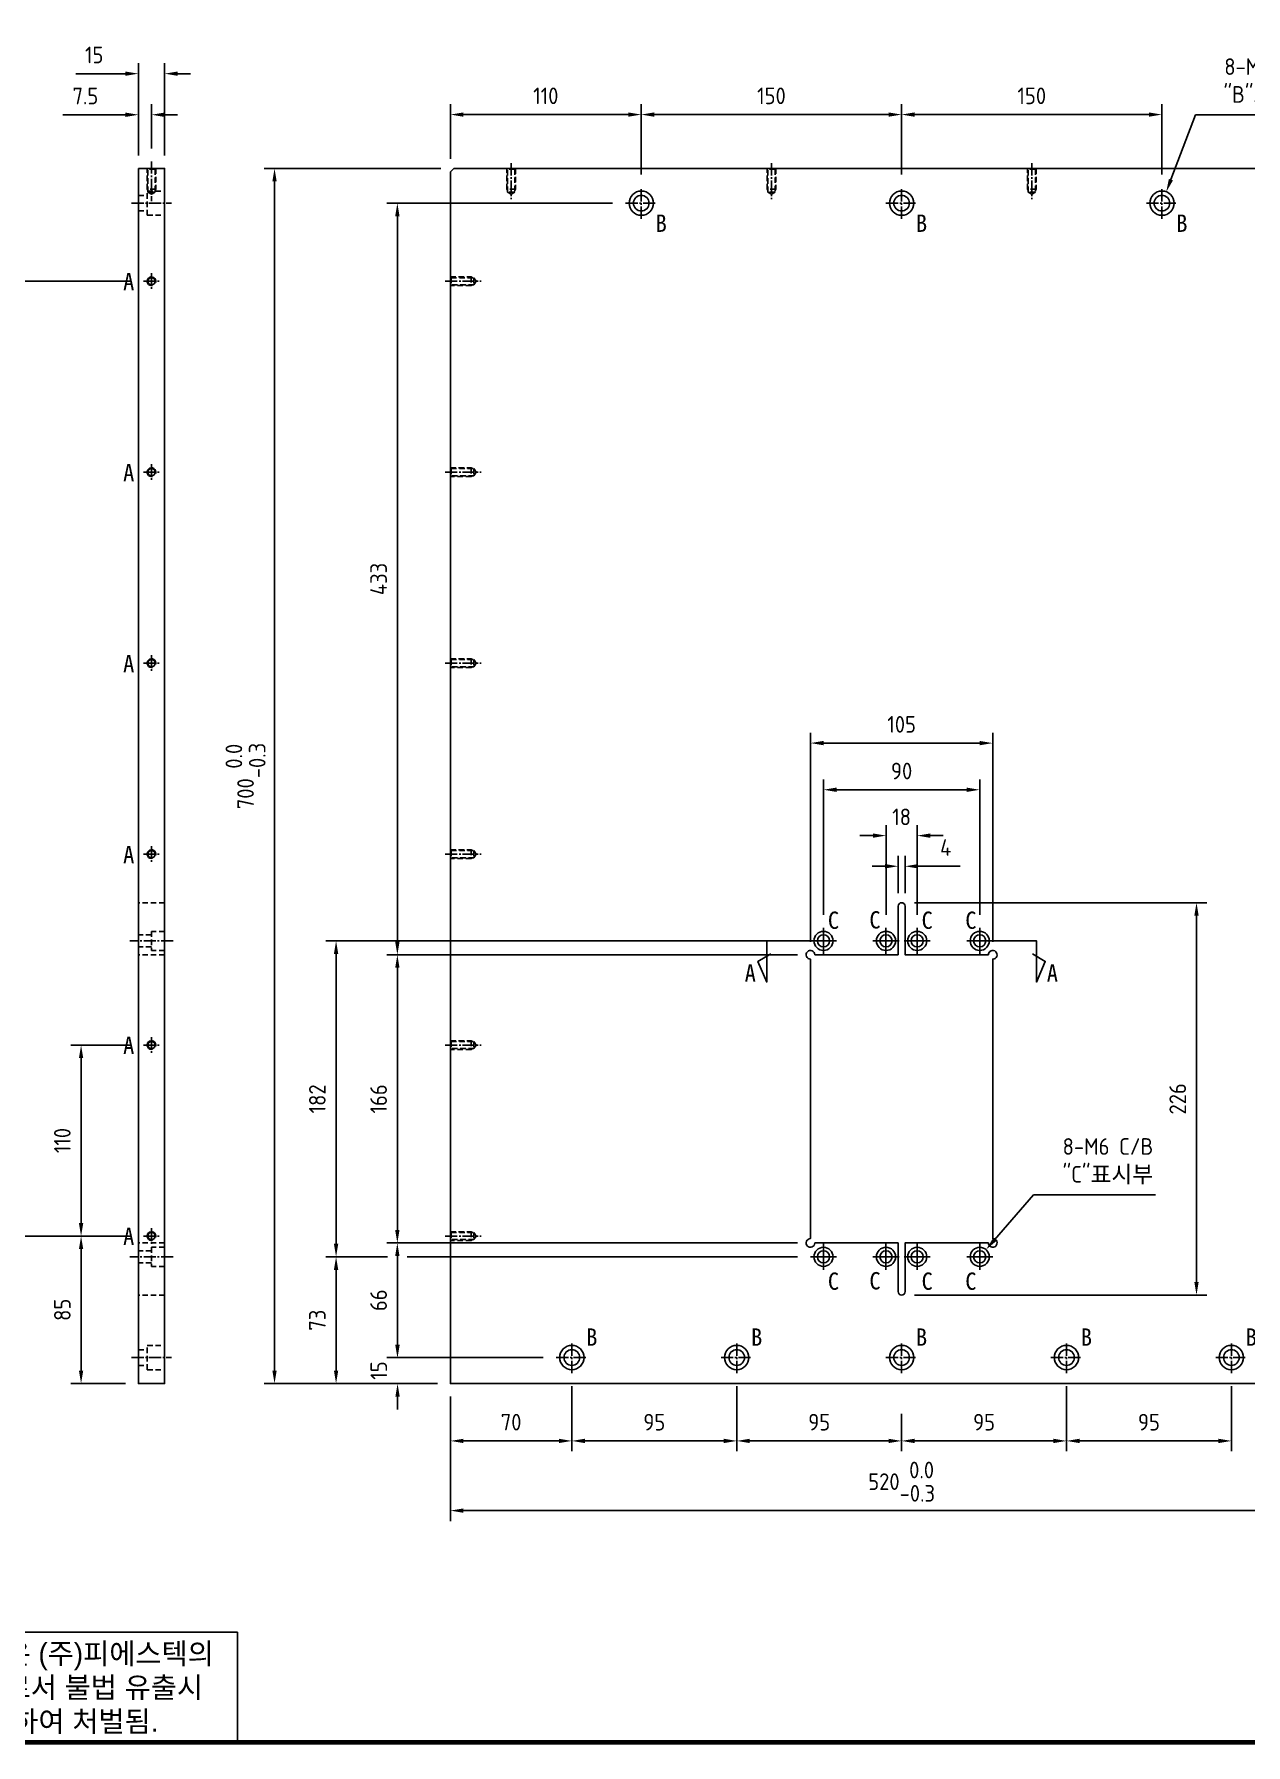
# Model space of a CAD drawing. Header units: millimetres. Extents: x 282 to 14566, y -4134 to 5341.
# Drawn here: x 5573 to 6271, y -1647 to -662 of the extents above; entities that cross this region are included whole.
import ezdxf
from ezdxf.enums import TextEntityAlignment as Align

# ---------------------------------------------------------------- set-up
doc = ezdxf.new("R2010")
doc.units = ezdxf.units.MM
for name, pattern in [('CENTER', [50.8, 31.75, -6.35, 6.35, -6.35]), ('CENTER1', [10, 7, -1, 1, -1]), ('HIDDEN2', [4.7625, 3.175, -1.5875])]:
    doc.linetypes.add(name, pattern=pattern)
doc.layers.add('FORMAT-1', color=7, linetype='Continuous')
doc.styles.add('h1', font='')
doc.styles.add('HAN', font='')
doc.styles.get("Standard").update_dxf_attribs({"font": 'ISOCP.SHX', "bigfont": 'WHGTXT.SHX'})
doc.styles.get('h1').set_extended_font_data('New Gulim')
doc.styles.get('HAN').set_extended_font_data('GulimChe')
doc.dimstyles.new('PS-3', dxfattribs={"dimscale": 3, "dimtxt": 3.2, "dimasz": 2.5, "dimexe": 2, "dimexo": 2.5, "dimgap": 2, "dimtad": 1, "dimtoh": 1, "dimrnd": 0.05, "dimzin": 12, "dimdsep": 46, "dimtxsty": 'Standard', "dimcen": 0, "dimclrt": 2, "dimazin": 3, "dimtfac": 1, "dimtofl": 0, "dimtmove": 0, "dimatfit": 3, "dimfxl": 0, "dimtolj": 1, "dimtzin": 0, "dimarcsym": 0})

# ---------------------------------------------------------------- blocks, each defined once
blk = doc.blocks.new('A$C1D2B0D02')
at = {"color": 1, "linetype": 'CENTER1'}
for p, q in [((-225, 688), (-225, 667.21)), ((-75, 688), (-75, 667.21)), ((75, 688), (75, 667.21)), ((225, 688), (225, 667.21)), ((-150, 656), (-150, 674)), ((0, 656), (0, 674)), ((150, 656), (150, 674)), ((-159, 665), (-141, 665)), ((-9, 665), (9, 665)), ((141, 665), (159, 665)), ((-263, 620), (-242.21, 620)), ((263, 620), (242.21, 620)), ((-263, 510), (-242.21, 510)), ((263, 510), (242.21, 510)), ((-263, 400), (-242.21, 400)), ((263, 400), (242.21, 400)), ((-263, 290), (-242.21, 290)), ((263, 290), (242.21, 290)), ((-263, 180), (-242.21, 180)), ((263, 180), (242.21, 180)), ((-263, 70), (-242.21, 70)), ((263, 70), (242.21, 70)), ((-199, 0), (-181, 0)), ((-190, -9), (-190, 9)), ((-104, 0), (-86, 0)), ((-95, -9), (-95, 9)), ((-9, 0), (9, 0)), ((0, -9), (0, 9)), ((86, 0), (104, 0)), ((95, -9), (95, 9)), ((181, 0), (199, 0)), ((190, -9), (190, 9))]:
    blk.add_line(p, q, dxfattribs=at)
at = {"color": 2, "linetype": 'HIDDEN2'}
for p, q in [((-222.5, 673), (-227.5, 673)), ((-222.93, 671.4), (-227.07, 671.4)), ((-72.5, 673), (-77.5, 673)), ((-72.93, 671.4), (-77.07, 671.4)), ((77.5, 673), (72.5, 673)), ((77.07, 671.4), (72.93, 671.4)), ((227.5, 673), (222.5, 673)), ((227.07, 671.4), (222.93, 671.4)), ((-248, 622.5), (-248, 617.5)), ((-246.4, 622.07), (-246.4, 617.93)), ((246.4, 622.07), (246.4, 617.93)), ((248, 622.5), (248, 617.5)), ((-248, 512.5), (-248, 507.5)), ((248, 512.5), (248, 507.5)), ((-246.4, 512.07), (-246.4, 507.93)), ((246.4, 512.07), (246.4, 507.93)), ((-248, 402.5), (-248, 397.5)), ((-246.4, 402.07), (-246.4, 397.93)), ((246.4, 402.07), (246.4, 397.93)), ((248, 402.5), (248, 397.5)), ((-248, 292.5), (-248, 287.5)), ((-246.4, 292.07), (-246.4, 287.93)), ((246.4, 292.07), (246.4, 287.93)), ((248, 292.5), (248, 287.5)), ((-248, 182.5), (-248, 177.5)), ((-246.4, 182.07), (-246.4, 177.93)), ((246.4, 182.07), (246.4, 177.93)), ((248, 182.5), (248, 177.5)), ((-248, 72.5), (-248, 67.5)), ((-246.4, 72.07), (-246.4, 67.93)), ((246.4, 72.07), (246.4, 67.93)), ((248, 72.5), (248, 67.5))]:
    blk.add_line(p, q, dxfattribs=at)
at = {"color": 1, "linetype": 'CENTER'}
for p, q in [((-45, 232.5), (-45, 247.5)), ((-9, 232.5), (-9, 247.5)), ((9, 232.5), (9, 247.5)), ((45, 232.5), (45, 247.5)), ((-37.5, 240), (-52.5, 240)), ((-1.5, 240), (-16.5, 240)), ((1.5, 240), (16.5, 240)), ((37.5, 240), (52.5, 240)), ((-45, 65.5), (-45, 50.5)), ((-9, 65.5), (-9, 50.5)), ((9, 65.5), (9, 50.5)), ((45, 65.5), (45, 50.5)), ((-37.5, 58), (-52.5, 58)), ((-1.5, 58), (-16.5, 58)), ((1.5, 58), (16.5, 58)), ((37.5, 58), (52.5, 58))]:
    blk.add_line(p, q, dxfattribs=at)
at = {"color": 150}
blk.add_lwpolyline([(-258, 685), (258, 685), (260, 683), (260, -15), (-260, -15), (-260, 683)], close=True, dxfattribs=at)
at = {"color": 2, "linetype": 'HIDDEN2'}
for points in [[(-227.07, 672.25), (-227.5, 673), (-227.5, 685)], [(-222.5, 685), (-222.93, 684.57), (-227.07, 684.57), (-227.5, 685)], [(-222.93, 684.57), (-222.93, 671.4), (-225, 670.21), (-227.07, 671.4), (-227.07, 684.57)], [(-222.5, 685), (-222.5, 673), (-222.93, 672.25)], [(-77.07, 672.25), (-77.5, 673), (-77.5, 685)], [(-72.5, 685), (-72.93, 684.57), (-77.07, 684.57), (-77.5, 685)], [(-72.93, 684.57), (-72.93, 671.4), (-75, 670.21), (-77.07, 671.4), (-77.07, 684.57)], [(-72.5, 685), (-72.5, 673), (-72.93, 672.25)], [(72.93, 672.25), (72.5, 673), (72.5, 685)], [(77.5, 685), (77.07, 684.57), (72.93, 684.57), (72.5, 685)], [(77.07, 684.57), (77.07, 671.4), (75, 670.21), (72.93, 671.4), (72.93, 684.57)], [(77.5, 685), (77.5, 673), (77.07, 672.25)], [(222.93, 672.25), (222.5, 673), (222.5, 685)], [(227.5, 685), (227.07, 684.57), (222.93, 684.57), (222.5, 685)], [(227.07, 684.57), (227.07, 671.4), (225, 670.21), (222.93, 671.4), (222.93, 684.57)], [(227.5, 685), (227.5, 673), (227.07, 672.25)], [(-260, 622.5), (-248, 622.5), (-247.25, 622.07)], [(-260, 622.5), (-259.57, 622.07), (-259.57, 617.93), (-260, 617.5)], [(-259.57, 622.07), (-246.4, 622.07), (-245.21, 620), (-246.4, 617.93), (-259.57, 617.93)], [(259.57, 622.07), (246.4, 622.07), (245.21, 620), (246.4, 617.93), (259.57, 617.93)], [(260, 622.5), (248, 622.5), (247.25, 622.07)], [(260, 622.5), (259.57, 622.07), (259.57, 617.93), (260, 617.5)], [(-247.25, 617.93), (-248, 617.5), (-260, 617.5)], [(247.25, 617.93), (248, 617.5), (260, 617.5)], [(-260, 512.5), (-248, 512.5), (-247.25, 512.07)], [(-260, 512.5), (-259.57, 512.07), (-259.57, 507.93), (-260, 507.5)], [(260, 512.5), (248, 512.5), (247.25, 512.07)], [(260, 512.5), (259.57, 512.07), (259.57, 507.93), (260, 507.5)], [(-247.25, 507.93), (-248, 507.5), (-260, 507.5)], [(-259.57, 512.07), (-246.4, 512.07), (-245.21, 510), (-246.4, 507.93), (-259.57, 507.93)], [(259.57, 512.07), (246.4, 512.07), (245.21, 510), (246.4, 507.93), (259.57, 507.93)], [(247.25, 507.93), (248, 507.5), (260, 507.5)], [(-260, 402.5), (-248, 402.5), (-247.25, 402.07)], [(-260, 402.5), (-259.57, 402.07), (-259.57, 397.93), (-260, 397.5)], [(-247.25, 397.93), (-248, 397.5), (-260, 397.5)], [(-259.57, 402.07), (-246.4, 402.07), (-245.21, 400), (-246.4, 397.93), (-259.57, 397.93)], [(259.57, 402.07), (246.4, 402.07), (245.21, 400), (246.4, 397.93), (259.57, 397.93)], [(260, 402.5), (248, 402.5), (247.25, 402.07)], [(247.25, 397.93), (248, 397.5), (260, 397.5)], [(260, 402.5), (259.57, 402.07), (259.57, 397.93), (260, 397.5)], [(-260, 292.5), (-248, 292.5), (-247.25, 292.07)], [(-260, 292.5), (-259.57, 292.07), (-259.57, 287.93), (-260, 287.5)], [(-247.25, 287.93), (-248, 287.5), (-260, 287.5)], [(-259.57, 292.07), (-246.4, 292.07), (-245.21, 290), (-246.4, 287.93), (-259.57, 287.93)], [(259.57, 292.07), (246.4, 292.07), (245.21, 290), (246.4, 287.93), (259.57, 287.93)], [(260, 292.5), (248, 292.5), (247.25, 292.07)], [(247.25, 287.93), (248, 287.5), (260, 287.5)], [(260, 292.5), (259.57, 292.07), (259.57, 287.93), (260, 287.5)], [(-260, 182.5), (-248, 182.5), (-247.25, 182.07)], [(-260, 182.5), (-259.57, 182.07), (-259.57, 177.93), (-260, 177.5)], [(-247.25, 177.93), (-248, 177.5), (-260, 177.5)], [(-259.57, 182.07), (-246.4, 182.07), (-245.21, 180), (-246.4, 177.93), (-259.57, 177.93)], [(259.57, 182.07), (246.4, 182.07), (245.21, 180), (246.4, 177.93), (259.57, 177.93)], [(260, 182.5), (248, 182.5), (247.25, 182.07)], [(247.25, 177.93), (248, 177.5), (260, 177.5)], [(260, 182.5), (259.57, 182.07), (259.57, 177.93), (260, 177.5)], [(-260, 72.5), (-248, 72.5), (-247.25, 72.07)], [(-260, 72.5), (-259.57, 72.07), (-259.57, 67.93), (-260, 67.5)], [(-259.57, 72.07), (-246.4, 72.07), (-245.21, 70), (-246.4, 67.93), (-259.57, 67.93)], [(259.57, 72.07), (246.4, 72.07), (245.21, 70), (246.4, 67.93), (259.57, 67.93)], [(260, 72.5), (248, 72.5), (247.25, 72.07)], [(260, 72.5), (259.57, 72.07), (259.57, 67.93), (260, 67.5)], [(-247.25, 67.93), (-248, 67.5), (-260, 67.5)], [(247.25, 67.93), (248, 67.5), (260, 67.5)]]:
    blk.add_lwpolyline(points, dxfattribs=at)
at = {"color": 150}
blk.add_lwpolyline([(2, 260), (2, 232), (50, 232, -2.414214), (52.5, 229.5), (52.5, 68.5, -2.414214), (50, 66), (2, 66), (2, 38, -1), (-2, 38), (-2, 66), (-50, 66, -2.414214), (-52.5, 68.5), (-52.5, 229.5, -2.414214), (-50, 232), (-2, 232), (-2, 260, -1)], format="xyb", close=True, dxfattribs=at)
for centre, radius in [((-150, 665), 7), ((0, 665), 7), ((150, 665), 7), ((-150, 665), 4.5), ((0, 665), 4.5), ((150, 665), 4.5), ((-45, 240), 5.5), ((-45, 240), 3.5), ((-9, 240), 5.5), ((-9, 240), 3.5), ((9, 240), 5.5), ((9, 240), 3.5), ((45, 240), 5.5), ((45, 240), 3.5), ((-45, 58), 5.5), ((-45, 58), 3.5), ((-9, 58), 5.5), ((-9, 58), 3.5), ((9, 58), 5.5), ((9, 58), 3.5), ((45, 58), 5.5), ((45, 58), 3.5), ((-190, 0), 7), ((-190, 0), 4.5), ((-95, 0), 7), ((-95, 0), 4.5), ((0, 0), 7), ((0, 0), 4.5), ((95, 0), 7), ((95, 0), 4.5), ((190, 0), 7), ((190, 0), 4.5)]:
    blk.add_circle(centre, radius, dxfattribs=at)
at = {"color": 6, "style": 'HAN'}
for s, p in [('B', (-141.75, 648.45)), ('B', (8.25, 648.45)), ('B', (158.25, 648.45)), ('C', (-42.5, 246.92)), ('C', (-18.59, 247.15)), ('C', (11.5, 246.92)), ('C', (36.69, 246.92)), ('C', (-18.59, 39.22)), ('C', (-42.5, 38.99)), ('C', (11.5, 38.99)), ('C', (36.69, 38.99)), ('B', (-181.75, 6.78)), ('B', (-86.75, 6.78)), ('B', (8.25, 6.78)), ('B', (103.25, 6.78)), ('B', (198.25, 6.78))]:
    blk.add_text(s, height=10, dxfattribs=at).set_placement(p)
blk = doc.blocks.new('A$C713A1225')
at = {"color": 1, "linetype": 'CENTER1'}
for p, q in [((7.5, 689), (7.5, 666.21)), ((-4, 665), (19, 665)), ((7.5, 624.58), (7.5, 615.42)), ((2.92, 620), (12.08, 620)), ((7.5, 514.58), (7.5, 505.42)), ((2.92, 510), (12.08, 510)), ((7.5, 404.58), (7.5, 395.42)), ((2.92, 400), (12.08, 400)), ((2.92, 290), (12.08, 290)), ((7.5, 294.58), (7.5, 285.42)), ((20, 240), (-5, 240)), ((2.92, 180), (12.08, 180)), ((7.5, 184.58), (7.5, 175.42)), ((2.92, 70), (12.08, 70)), ((7.5, 74.58), (7.5, 65.42)), ((20, 58), (-5, 58)), ((-4, 0), (19, 0))]:
    blk.add_line(p, q, dxfattribs=at)
at = {"color": 2, "linetype": 'HIDDEN2'}
for p, q in [((10, 673), (5, 673)), ((5, 658), (5, 672)), ((5, 672), (15, 672)), ((9.57, 671.4), (5.43, 671.4)), ((0, 669.5), (5, 669.5)), ((0, 660.5), (5, 660.5)), ((5, 658), (15, 658)), ((15, 262), (0, 262)), ((7.5, 243.5), (0, 243.5)), ((15, 245.5), (7.5, 245.5)), ((7.5, 245.5), (7.5, 234.5)), ((7.5, 236.5), (0, 236.5)), ((15, 232), (0, 232)), ((15, 234.5), (7.5, 234.5)), ((15, 66), (0, 66)), ((7.5, 61.5), (0, 61.5)), ((15, 63.5), (7.5, 63.5)), ((7.5, 63.5), (7.5, 52.5)), ((7.5, 54.5), (0, 54.5)), ((15, 52.5), (7.5, 52.5)), ((15, 36), (0, 36)), ((0, 4.5), (5, 4.5)), ((5, -7), (5, 7)), ((5, 7), (15, 7)), ((0, -4.5), (5, -4.5)), ((5, -7), (15, -7))]:
    blk.add_line(p, q, dxfattribs=at)
at = {"color": 150}
blk.add_lwpolyline([(0, 685), (15, 685), (15, -15), (0, -15)], close=True, dxfattribs=at)
at = {"color": 2, "linetype": 'HIDDEN2'}
for points in [[(5.43, 672.25), (5, 673), (5, 685)], [(10, 685), (9.57, 684.57), (5.43, 684.57), (5, 685)], [(9.57, 684.57), (9.57, 671.4), (7.5, 670.21), (5.43, 671.4), (5.43, 684.57)], [(10, 685), (10, 673), (9.57, 672.25)]]:
    blk.add_lwpolyline(points, dxfattribs=at)
at = {"color": 3}
for centre in [(7.5, 620), (7.5, 510), (7.5, 400), (7.5, 290), (7.5, 180), (7.5, 70)]:
    blk.add_circle(centre, 2.1, dxfattribs=at)
for centre in [(7.5, 620), (7.5, 510), (7.5, 400), (7.5, 290), (7.5, 180), (7.5, 70)]:
    blk.add_arc(centre, 2.5, 344.96598, 284.59097)
at = {"color": 2, "style": 'HAN'}
for p in [(-8.85, 614.77), (-8.85, 504.77), (-8.85, 394.77), (-8.85, 284.77), (-8.85, 174.77), (-8.85, 64.77)]:
    blk.add_text('A', height=10, dxfattribs=at).set_placement(p)
blk = doc.blocks.new('*D1383')
at = {"color": 0, "lineweight": -2, "ltscale": 10}
for p, q in [((5782.01, -1416.52), (5782.01, -1409.02)), ((5865.94, -1424.02), (5776.01, -1424.02)), ((5804.94, -1439.02), (5776.01, -1439.02)), ((5782.01, -1446.52), (5782.01, -1454.02))]:
    blk.add_line(p, q, dxfattribs=at)
at = {"color": 0, "ltscale": 10}
for points in [[(5780.76, -1416.52), (5783.26, -1416.52), (5782.01, -1424.02)], [(5780.76, -1446.52), (5783.26, -1446.52), (5782.01, -1439.02)]]:
    blk.add_solid(points, dxfattribs=at)
at = {"layer": 'DEFPOINTS', "color": 0, "ltscale": 10}
for p in [(5782.01, -1424.02), (5873.44, -1424.02), (5812.44, -1439.02)]:
    blk.add_point(p, dxfattribs=at)
at = {"color": 2, "ltscale": 10, "insert": (5771.21, -1431.52), "char_height": 9.6, "attachment_point": 5, "rotation": 90}
blk.add_mtext('\\A1;15', dxfattribs=at)
blk = doc.blocks.new('*D1384')
at = {"color": 0, "lineweight": -2, "ltscale": 10}
for p, q in [((6012.44, -1358.02), (5775.89, -1358.02)), ((5781.89, -1416.52), (5781.89, -1365.52)), ((5865.94, -1424.02), (5775.89, -1424.02))]:
    blk.add_line(p, q, dxfattribs=at)
at = {"color": 0, "ltscale": 10}
for points in [[(5780.64, -1365.52), (5783.14, -1365.52), (5781.89, -1358.02)], [(5780.64, -1416.52), (5783.14, -1416.52), (5781.89, -1424.02)]]:
    blk.add_solid(points, dxfattribs=at)
at = {"layer": 'DEFPOINTS', "color": 0, "ltscale": 10}
for p in [(5781.89, -1358.02), (6019.94, -1358.02), (5873.44, -1424.02)]:
    blk.add_point(p, dxfattribs=at)
at = {"color": 2, "ltscale": 10, "insert": (5771.09, -1391.02), "char_height": 9.6, "attachment_point": 5, "rotation": 90}
blk.add_mtext('\\A1;66', dxfattribs=at)
blk = doc.blocks.new('*D1385')
at = {"color": 0, "lineweight": -2, "ltscale": 10}
for p, q in [((6012.44, -1192.02), (5775.89, -1192.02)), ((5781.89, -1350.52), (5781.89, -1199.52)), ((6012.44, -1358.02), (5775.89, -1358.02))]:
    blk.add_line(p, q, dxfattribs=at)
at = {"color": 0, "ltscale": 10}
for points in [[(5780.64, -1199.52), (5783.14, -1199.52), (5781.89, -1192.02)], [(5780.64, -1350.52), (5783.14, -1350.52), (5781.89, -1358.02)]]:
    blk.add_solid(points, dxfattribs=at)
at = {"layer": 'DEFPOINTS', "color": 0, "ltscale": 10}
for p in [(5781.89, -1192.02), (6019.94, -1192.02), (6019.94, -1358.02)]:
    blk.add_point(p, dxfattribs=at)
at = {"color": 2, "ltscale": 10, "insert": (5771.09, -1275.02), "char_height": 9.6, "attachment_point": 5, "rotation": 90}
blk.add_mtext('\\A1;166', dxfattribs=at)
blk = doc.blocks.new('*D1279')
at = {"color": 0, "lineweight": -2, "ltscale": 10}
for p, q in [((5905.94, -759.02), (5775.89, -759.02)), ((5781.89, -1184.52), (5781.89, -766.52)), ((6012.44, -1192.02), (5775.89, -1192.02))]:
    blk.add_line(p, q, dxfattribs=at)
at = {"color": 0, "ltscale": 10}
for points in [[(5780.64, -766.52), (5783.14, -766.52), (5781.89, -759.02)], [(5780.64, -1184.52), (5783.14, -1184.52), (5781.89, -1192.02)]]:
    blk.add_solid(points, dxfattribs=at)
at = {"layer": 'DEFPOINTS', "color": 0, "ltscale": 10}
for p in [(5781.89, -759.02), (5913.44, -759.02), (6019.94, -1192.02)]:
    blk.add_point(p, dxfattribs=at)
at = {"color": 2, "ltscale": 10, "insert": (5771.09, -975.52), "char_height": 9.6, "attachment_point": 5, "rotation": 90}
blk.add_mtext('\\A1;433', dxfattribs=at)
blk = doc.blocks.new('*D1280')
at = {"color": 0, "lineweight": -2, "ltscale": 10}
for p, q in [((6062.94, -1141.02), (6055.44, -1141.02)), ((6070.44, -1156.52), (6070.44, -1135.02)), ((6074.44, -1156.52), (6074.44, -1135.02)), ((6081.94, -1141.02), (6106.24, -1141.02))]:
    blk.add_line(p, q, dxfattribs=at)
at = {"color": 0, "ltscale": 10}
for points in [[(6062.94, -1139.77), (6062.94, -1142.27), (6070.44, -1141.02)], [(6081.94, -1139.77), (6081.94, -1142.27), (6074.44, -1141.02)]]:
    blk.add_solid(points, dxfattribs=at)
at = {"layer": 'DEFPOINTS', "color": 0, "ltscale": 10}
for p in [(6074.44, -1141.02), (6070.44, -1164.02), (6074.44, -1164.02)]:
    blk.add_point(p, dxfattribs=at)
at = {"color": 2, "ltscale": 10, "insert": (6097.84, -1130.22), "char_height": 9.6, "attachment_point": 5}
blk.add_mtext('\\A1;4', dxfattribs=at)
blk = doc.blocks.new('*D1281')
at = {"color": 0, "lineweight": -2, "ltscale": 10}
for p, q in [((6055.94, -1123.37), (6048.44, -1123.37)), ((6063.44, -1169.02), (6063.44, -1117.37)), ((6081.44, -1169.02), (6081.44, -1117.37)), ((6088.94, -1123.37), (6096.44, -1123.37))]:
    blk.add_line(p, q, dxfattribs=at)
at = {"color": 0, "ltscale": 10}
for points in [[(6055.94, -1122.12), (6055.94, -1124.62), (6063.44, -1123.37)], [(6088.94, -1122.12), (6088.94, -1124.62), (6081.44, -1123.37)]]:
    blk.add_solid(points, dxfattribs=at)
at = {"layer": 'DEFPOINTS', "color": 0, "ltscale": 10}
for p in [(6081.44, -1123.37), (6063.44, -1176.52), (6081.44, -1176.52)]:
    blk.add_point(p, dxfattribs=at)
at = {"color": 2, "ltscale": 10, "insert": (6072.44, -1112.57), "char_height": 9.6, "attachment_point": 5}
blk.add_mtext('\\A1;18', dxfattribs=at)
blk = doc.blocks.new('*D1282')
at = {"color": 0, "lineweight": -2, "ltscale": 10}
for p, q in [((6027.44, -1169.02), (6027.44, -1090.95)), ((6117.44, -1169.02), (6117.44, -1090.95)), ((6034.94, -1096.95), (6109.94, -1096.95))]:
    blk.add_line(p, q, dxfattribs=at)
at = {"color": 0, "ltscale": 10}
for points in [[(6034.94, -1095.7), (6034.94, -1098.2), (6027.44, -1096.95)], [(6109.94, -1095.7), (6109.94, -1098.2), (6117.44, -1096.95)]]:
    blk.add_solid(points, dxfattribs=at)
at = {"layer": 'DEFPOINTS', "color": 0, "ltscale": 10}
for p in [(6117.44, -1096.95), (6027.44, -1176.52), (6117.44, -1176.52)]:
    blk.add_point(p, dxfattribs=at)
at = {"color": 2, "ltscale": 10, "insert": (6072.44, -1086.15), "char_height": 9.6, "attachment_point": 5}
blk.add_mtext('\\A1;90', dxfattribs=at)
blk = doc.blocks.new('*D1283')
at = {"color": 0, "lineweight": -2, "ltscale": 10}
for p, q in [((6019.94, -1184.52), (6019.94, -1064.07)), ((6124.94, -1184.52), (6124.94, -1064.07)), ((6027.44, -1070.07), (6117.44, -1070.07))]:
    blk.add_line(p, q, dxfattribs=at)
at = {"color": 0, "ltscale": 10}
for points in [[(6027.44, -1068.82), (6027.44, -1071.32), (6019.94, -1070.07)], [(6117.44, -1068.82), (6117.44, -1071.32), (6124.94, -1070.07)]]:
    blk.add_solid(points, dxfattribs=at)
at = {"layer": 'DEFPOINTS', "color": 0, "ltscale": 10}
for p in [(6124.94, -1070.07), (6019.94, -1192.02), (6124.94, -1192.02)]:
    blk.add_point(p, dxfattribs=at)
at = {"color": 2, "ltscale": 10, "insert": (6072.44, -1059.27), "char_height": 9.6, "attachment_point": 5}
blk.add_mtext('\\A1;105', dxfattribs=at)
blk = doc.blocks.new('*D1386')
at = {"color": 0, "lineweight": -2, "ltscale": 10}
for p, q in [((5776.27, -1366.02), (5740.6, -1366.02)), ((6012.44, -1366.02), (5787.52, -1366.02)), ((5746.6, -1431.52), (5746.6, -1373.52)), ((5804.94, -1439.02), (5740.6, -1439.02))]:
    blk.add_line(p, q, dxfattribs=at)
at = {"color": 0, "ltscale": 10}
for points in [[(5745.35, -1373.52), (5747.85, -1373.52), (5746.6, -1366.02)], [(5745.35, -1431.52), (5747.85, -1431.52), (5746.6, -1439.02)]]:
    blk.add_solid(points, dxfattribs=at)
at = {"layer": 'DEFPOINTS', "color": 0, "ltscale": 10}
for p in [(5746.6, -1366.02), (6019.94, -1366.02), (5812.44, -1439.02)]:
    blk.add_point(p, dxfattribs=at)
at = {"color": 2, "ltscale": 10, "insert": (5735.8, -1402.52), "char_height": 9.6, "attachment_point": 5, "rotation": 90}
blk.add_mtext('\\A1;73', dxfattribs=at)
blk = doc.blocks.new('*D1387')
at = {"color": 0, "lineweight": -2, "ltscale": 10}
for p, q in [((6012.44, -1184.02), (5740.6, -1184.02)), ((5746.6, -1358.52), (5746.6, -1191.52)), ((5776.27, -1366.02), (5740.6, -1366.02)), ((6012.44, -1366.02), (5787.52, -1366.02))]:
    blk.add_line(p, q, dxfattribs=at)
at = {"color": 0, "ltscale": 10}
for points in [[(5745.35, -1191.52), (5747.85, -1191.52), (5746.6, -1184.02)], [(5745.35, -1358.52), (5747.85, -1358.52), (5746.6, -1366.02)]]:
    blk.add_solid(points, dxfattribs=at)
at = {"layer": 'DEFPOINTS', "color": 0, "ltscale": 10}
for p in [(5746.6, -1184.02), (6019.94, -1184.02), (6019.94, -1366.02)]:
    blk.add_point(p, dxfattribs=at)
at = {"color": 2, "ltscale": 10, "insert": (5735.8, -1275.02), "char_height": 9.6, "attachment_point": 5, "rotation": 90}
blk.add_mtext('\\A1;182', dxfattribs=at)
blk = doc.blocks.new('*D1284')
at = {"color": 0, "lineweight": -2, "ltscale": 10}
for p, q in [((6079.94, -1162.02), (6248.33, -1162.02)), ((6242.33, -1380.52), (6242.33, -1169.52)), ((6079.94, -1388.02), (6248.33, -1388.02))]:
    blk.add_line(p, q, dxfattribs=at)
at = {"color": 0, "ltscale": 10}
for points in [[(6241.08, -1169.52), (6243.58, -1169.52), (6242.33, -1162.02)], [(6241.08, -1380.52), (6243.58, -1380.52), (6242.33, -1388.02)]]:
    blk.add_solid(points, dxfattribs=at)
at = {"layer": 'DEFPOINTS', "color": 0, "ltscale": 10}
for p in [(6072.44, -1162.02), (6242.33, -1162.02), (6072.44, -1388.02)]:
    blk.add_point(p, dxfattribs=at)
at = {"color": 2, "ltscale": 10, "insert": (6231.53, -1275.02), "char_height": 9.6, "attachment_point": 5, "rotation": 90}
blk.add_mtext('\\A1;226', dxfattribs=at)
blk = doc.blocks.new('*D1285')
at = {"color": 0, "lineweight": -2, "ltscale": 10}
for p, q in [((5806.94, -739.02), (5705.12, -739.02)), ((5711.12, -746.52), (5711.12, -1431.52)), ((5804.94, -1439.02), (5705.12, -1439.02))]:
    blk.add_line(p, q, dxfattribs=at)
at = {"color": 0, "ltscale": 10}
for points in [[(5709.87, -746.52), (5712.37, -746.52), (5711.12, -739.02)], [(5709.87, -1431.52), (5712.37, -1431.52), (5711.12, -1439.02)]]:
    blk.add_solid(points, dxfattribs=at)
at = {"layer": 'DEFPOINTS', "color": 0, "ltscale": 10}
for p in [(5814.44, -739.02), (5711.12, -1439.02), (5812.44, -1439.02)]:
    blk.add_point(p, dxfattribs=at)
at = {"color": 2, "ltscale": 10, "insert": (5694.43, -1089.02), "char_height": 9.6, "attachment_point": 5, "rotation": 90}
blk.add_mtext('\\A1;700\\S 0.0^ -0.3;', dxfattribs=at)
blk = doc.blocks.new('*D1286')
at = {"color": 0, "lineweight": -2, "ltscale": 10}
for p, q in [((5812.44, -733.52), (5812.44, -701.99)), ((5819.94, -707.99), (5914.94, -707.99)), ((5922.44, -742.52), (5922.44, -701.99))]:
    blk.add_line(p, q, dxfattribs=at)
at = {"color": 0, "ltscale": 10}
for points in [[(5819.94, -706.74), (5819.94, -709.24), (5812.44, -707.99)], [(5914.94, -706.74), (5914.94, -709.24), (5922.44, -707.99)]]:
    blk.add_solid(points, dxfattribs=at)
at = {"layer": 'DEFPOINTS', "color": 0, "ltscale": 10}
for p in [(5922.44, -707.99), (5812.44, -741.02), (5922.44, -750.02)]:
    blk.add_point(p, dxfattribs=at)
at = {"color": 2, "ltscale": 10, "insert": (5867.44, -697.19), "char_height": 9.6, "attachment_point": 5}
blk.add_mtext('\\A1;110', dxfattribs=at)
blk = doc.blocks.new('*D1287')
at = {"color": 0, "lineweight": -2, "ltscale": 10}
for p, q in [((5922.44, -742.52), (5922.44, -701.99)), ((5929.94, -707.99), (6064.94, -707.99)), ((6072.44, -742.52), (6072.44, -701.99))]:
    blk.add_line(p, q, dxfattribs=at)
at = {"color": 0, "ltscale": 10}
for points in [[(5929.94, -706.74), (5929.94, -709.24), (5922.44, -707.99)], [(6064.94, -706.74), (6064.94, -709.24), (6072.44, -707.99)]]:
    blk.add_solid(points, dxfattribs=at)
at = {"layer": 'DEFPOINTS', "color": 0, "ltscale": 10}
for p in [(6072.44, -707.99), (5922.44, -750.02), (6072.44, -750.02)]:
    blk.add_point(p, dxfattribs=at)
at = {"color": 2, "ltscale": 10, "insert": (5997.44, -697.19), "char_height": 9.6, "attachment_point": 5}
blk.add_mtext('\\A1;150', dxfattribs=at)
blk = doc.blocks.new('*D1288')
at = {"color": 0, "lineweight": -2, "ltscale": 10}
for p, q in [((6072.44, -742.52), (6072.44, -701.99)), ((6079.94, -707.99), (6214.94, -707.99)), ((6222.44, -742.52), (6222.44, -701.99))]:
    blk.add_line(p, q, dxfattribs=at)
at = {"color": 0, "ltscale": 10}
for points in [[(6079.94, -706.74), (6079.94, -709.24), (6072.44, -707.99)], [(6214.94, -706.74), (6214.94, -709.24), (6222.44, -707.99)]]:
    blk.add_solid(points, dxfattribs=at)
at = {"layer": 'DEFPOINTS', "color": 0, "ltscale": 10}
for p in [(6222.44, -707.99), (6072.44, -750.02), (6222.44, -750.02)]:
    blk.add_point(p, dxfattribs=at)
at = {"color": 2, "ltscale": 10, "insert": (6147.44, -697.19), "char_height": 9.6, "attachment_point": 5}
blk.add_mtext('\\A1;150', dxfattribs=at)
blk = doc.blocks.new('*D1289')
at = {"color": 0, "lineweight": -2, "ltscale": 10}
for p, q in [((6241.8, -708.23), (6227.6, -745.47)), ((6312.51, -708.23), (6241.8, -708.23))]:
    blk.add_line(p, q, dxfattribs=at)
at = {"color": 0, "ltscale": 10}
blk.add_solid([(6226.43, -745.03), (6228.77, -745.92), (6224.93, -752.48)], dxfattribs=at)
at = {"layer": 'DEFPOINTS', "color": 0, "ltscale": 10}
for p in [(6224.93, -752.48), (6219.94, -765.56)]:
    blk.add_point(p, dxfattribs=at)
at = {"color": 2, "ltscale": 10, "insert": (6284.6, -688.89), "char_height": 9.6, "attachment_point": 5}
blk.add_mtext('\\A1;8-M8 C/B\\P"B"{\\fGulim|b0|i0|c129|p50;표시부}', dxfattribs=at)
blk = doc.blocks.new('*D1290')
at = {"color": 0, "lineweight": -2, "ltscale": 10}
for p, q in [((5812.44, -1446.52), (5812.44, -1478.06)), ((5882.44, -1440.52), (5882.44, -1478.06)), ((5819.94, -1472.06), (5874.94, -1472.06))]:
    blk.add_line(p, q, dxfattribs=at)
at = {"color": 0, "ltscale": 10}
for points in [[(5819.94, -1470.81), (5819.94, -1473.31), (5812.44, -1472.06)], [(5874.94, -1470.81), (5874.94, -1473.31), (5882.44, -1472.06)]]:
    blk.add_solid(points, dxfattribs=at)
at = {"layer": 'DEFPOINTS', "color": 0, "ltscale": 10}
for p in [(5882.44, -1433.02), (5812.44, -1439.02), (5882.44, -1472.06)]:
    blk.add_point(p, dxfattribs=at)
at = {"color": 2, "ltscale": 10, "insert": (5847.44, -1461.26), "char_height": 9.6, "attachment_point": 5}
blk.add_mtext('\\A1;70', dxfattribs=at)
blk = doc.blocks.new('*D1291')
at = {"color": 0, "lineweight": -2, "ltscale": 10}
for p, q in [((5882.44, -1440.52), (5882.44, -1478.06)), ((5977.44, -1440.52), (5977.44, -1478.06)), ((5889.94, -1472.06), (5969.94, -1472.06))]:
    blk.add_line(p, q, dxfattribs=at)
at = {"color": 0, "ltscale": 10}
for points in [[(5889.94, -1470.81), (5889.94, -1473.31), (5882.44, -1472.06)], [(5969.94, -1470.81), (5969.94, -1473.31), (5977.44, -1472.06)]]:
    blk.add_solid(points, dxfattribs=at)
at = {"layer": 'DEFPOINTS', "color": 0, "ltscale": 10}
for p in [(5882.44, -1433.02), (5977.44, -1433.02), (5977.44, -1472.06)]:
    blk.add_point(p, dxfattribs=at)
at = {"color": 2, "ltscale": 10, "insert": (5929.94, -1461.26), "char_height": 9.6, "attachment_point": 5}
blk.add_mtext('\\A1;95', dxfattribs=at)
blk = doc.blocks.new('*D1292')
at = {"color": 0, "lineweight": -2, "ltscale": 10}
for p, q in [((5977.44, -1440.52), (5977.44, -1478.06)), ((6072.44, -1456.52), (6072.44, -1478.06)), ((5984.94, -1472.06), (6064.94, -1472.06))]:
    blk.add_line(p, q, dxfattribs=at)
at = {"color": 0, "ltscale": 10}
for points in [[(5984.94, -1470.81), (5984.94, -1473.31), (5977.44, -1472.06)], [(6064.94, -1470.81), (6064.94, -1473.31), (6072.44, -1472.06)]]:
    blk.add_solid(points, dxfattribs=at)
at = {"layer": 'DEFPOINTS', "color": 0, "ltscale": 10}
for p in [(5977.44, -1433.02), (6072.44, -1449.02), (6072.44, -1472.06)]:
    blk.add_point(p, dxfattribs=at)
at = {"color": 2, "ltscale": 10, "insert": (6024.94, -1461.26), "char_height": 9.6, "attachment_point": 5}
blk.add_mtext('\\A1;95', dxfattribs=at)
blk = doc.blocks.new('*D1293')
at = {"color": 0, "lineweight": -2, "ltscale": 10}
for p, q in [((6167.44, -1440.52), (6167.44, -1478.06)), ((6072.44, -1456.52), (6072.44, -1478.06)), ((6079.94, -1472.06), (6159.94, -1472.06))]:
    blk.add_line(p, q, dxfattribs=at)
at = {"color": 0, "ltscale": 10}
for points in [[(6079.94, -1470.81), (6079.94, -1473.31), (6072.44, -1472.06)], [(6159.94, -1470.81), (6159.94, -1473.31), (6167.44, -1472.06)]]:
    blk.add_solid(points, dxfattribs=at)
at = {"layer": 'DEFPOINTS', "color": 0, "ltscale": 10}
for p in [(6167.44, -1433.02), (6072.44, -1449.02), (6167.44, -1472.06)]:
    blk.add_point(p, dxfattribs=at)
at = {"color": 2, "ltscale": 10, "insert": (6119.94, -1461.26), "char_height": 9.6, "attachment_point": 5}
blk.add_mtext('\\A1;95', dxfattribs=at)
blk = doc.blocks.new('*D1294')
at = {"color": 0, "lineweight": -2, "ltscale": 10}
for p, q in [((6167.44, -1440.52), (6167.44, -1478.06)), ((6262.44, -1440.52), (6262.44, -1478.06)), ((6174.94, -1472.06), (6254.94, -1472.06))]:
    blk.add_line(p, q, dxfattribs=at)
at = {"color": 0, "ltscale": 10}
for points in [[(6174.94, -1470.81), (6174.94, -1473.31), (6167.44, -1472.06)], [(6254.94, -1470.81), (6254.94, -1473.31), (6262.44, -1472.06)]]:
    blk.add_solid(points, dxfattribs=at)
at = {"layer": 'DEFPOINTS', "color": 0, "ltscale": 10}
for p in [(6167.44, -1433.02), (6262.44, -1433.02), (6262.44, -1472.06)]:
    blk.add_point(p, dxfattribs=at)
at = {"color": 2, "ltscale": 10, "insert": (6214.94, -1461.26), "char_height": 9.6, "attachment_point": 5}
blk.add_mtext('\\A1;95', dxfattribs=at)
blk = doc.blocks.new('*D1295')
at = {"color": 0, "lineweight": -2, "ltscale": 10}
for p, q in [((5812.44, -1446.52), (5812.44, -1518.21)), ((6332.44, -1446.52), (6332.44, -1518.21)), ((6324.94, -1512.21), (5819.94, -1512.21))]:
    blk.add_line(p, q, dxfattribs=at)
at = {"color": 0, "ltscale": 10}
for points in [[(5819.94, -1510.96), (5819.94, -1513.46), (5812.44, -1512.21)], [(6324.94, -1510.96), (6324.94, -1513.46), (6332.44, -1512.21)]]:
    blk.add_solid(points, dxfattribs=at)
at = {"layer": 'DEFPOINTS', "color": 0, "ltscale": 10}
for p in [(5812.44, -1439.02), (6332.44, -1439.02), (5812.44, -1512.21)]:
    blk.add_point(p, dxfattribs=at)
at = {"color": 2, "ltscale": 10, "insert": (6072.44, -1495.53), "char_height": 9.6, "attachment_point": 5}
blk.add_mtext('\\A1;520\\S 0.0^ -0.3;', dxfattribs=at)
blk = doc.blocks.new('*D1296')
at = {"color": 0, "lineweight": -2, "ltscale": 10}
for p, q in [((5628.16, -1354.02), (5593.67, -1354.02)), ((5599.67, -1431.52), (5599.67, -1361.52)), ((5625.24, -1439.02), (5593.67, -1439.02))]:
    blk.add_line(p, q, dxfattribs=at)
at = {"color": 0, "ltscale": 10}
for points in [[(5598.42, -1361.52), (5600.92, -1361.52), (5599.67, -1354.02)], [(5598.42, -1431.52), (5600.92, -1431.52), (5599.67, -1439.02)]]:
    blk.add_solid(points, dxfattribs=at)
at = {"layer": 'DEFPOINTS', "color": 0, "ltscale": 10}
for p in [(5599.67, -1354.02), (5635.66, -1354.02), (5632.74, -1439.02)]:
    blk.add_point(p, dxfattribs=at)
at = {"color": 2, "ltscale": 10, "insert": (5588.87, -1396.52), "char_height": 9.6, "attachment_point": 5, "rotation": 90}
blk.add_mtext('\\A1;85', dxfattribs=at)
blk = doc.blocks.new('*D1297')
at = {"color": 0, "lineweight": -2, "ltscale": 10}
for p, q in [((5628.16, -1244.02), (5593.67, -1244.02)), ((5599.67, -1346.52), (5599.67, -1251.52)), ((5628.16, -1354.02), (5593.67, -1354.02))]:
    blk.add_line(p, q, dxfattribs=at)
at = {"color": 0, "ltscale": 10}
for points in [[(5598.42, -1251.52), (5600.92, -1251.52), (5599.67, -1244.02)], [(5598.42, -1346.52), (5600.92, -1346.52), (5599.67, -1354.02)]]:
    blk.add_solid(points, dxfattribs=at)
at = {"layer": 'DEFPOINTS', "color": 0, "ltscale": 10}
for p in [(5599.67, -1244.02), (5635.66, -1244.02), (5635.66, -1354.02)]:
    blk.add_point(p, dxfattribs=at)
at = {"color": 2, "ltscale": 10, "insert": (5588.87, -1299.02), "char_height": 9.6, "attachment_point": 5, "rotation": 90}
blk.add_mtext('\\A1;110', dxfattribs=at)
blk = doc.blocks.new('*D1298')
at = {"color": 0, "lineweight": -2, "ltscale": 10}
for p, q in [((5628.16, -804.02), (5559.4, -804.02)), ((5565.4, -1346.52), (5565.4, -811.52)), ((5628.16, -1354.02), (5559.4, -1354.02))]:
    blk.add_line(p, q, dxfattribs=at)
at = {"color": 0, "ltscale": 10}
for points in [[(5564.15, -811.52), (5566.65, -811.52), (5565.4, -804.02)], [(5564.15, -1346.52), (5566.65, -1346.52), (5565.4, -1354.02)]]:
    blk.add_solid(points, dxfattribs=at)
at = {"layer": 'DEFPOINTS', "color": 0, "ltscale": 10}
for p in [(5565.4, -804.02), (5635.66, -804.02), (5635.66, -1354.02)]:
    blk.add_point(p, dxfattribs=at)
at = {"color": 2, "ltscale": 10, "insert": (5554.6, -1079.02), "char_height": 9.6, "attachment_point": 5, "rotation": 90}
blk.add_mtext('\\A1;P-110*5=550', dxfattribs=at)
blk = doc.blocks.new('*D1299')
at = {"color": 0, "lineweight": -2, "ltscale": 10}
for p, q in [((5625.24, -708.08), (5589.22, -708.08)), ((5632.74, -731.52), (5632.74, -702.08)), ((5640.24, -727.52), (5640.24, -702.08)), ((5647.74, -708.08), (5655.24, -708.08))]:
    blk.add_line(p, q, dxfattribs=at)
at = {"color": 0, "ltscale": 10}
for points in [[(5625.24, -706.83), (5625.24, -709.33), (5632.74, -708.08)], [(5647.74, -706.83), (5647.74, -709.33), (5640.24, -708.08)]]:
    blk.add_solid(points, dxfattribs=at)
at = {"layer": 'DEFPOINTS', "color": 0, "ltscale": 10}
for p in [(5640.24, -708.08), (5632.74, -739.02), (5640.24, -735.02)]:
    blk.add_point(p, dxfattribs=at)
at = {"color": 2, "ltscale": 10, "insert": (5602.14, -697.28), "char_height": 9.6, "attachment_point": 5}
blk.add_mtext('\\A1;7.5', dxfattribs=at)
blk = doc.blocks.new('*D1300')
at = {"color": 0, "lineweight": -2, "ltscale": 10}
for p, q in [((5632.74, -731.52), (5632.74, -678.42)), ((5647.74, -731.52), (5647.74, -678.42)), ((5625.24, -684.42), (5596.7, -684.42)), ((5655.24, -684.42), (5662.74, -684.42))]:
    blk.add_line(p, q, dxfattribs=at)
at = {"color": 0, "ltscale": 10}
for points in [[(5625.24, -683.17), (5625.24, -685.67), (5632.74, -684.42)], [(5655.24, -683.17), (5655.24, -685.67), (5647.74, -684.42)]]:
    blk.add_solid(points, dxfattribs=at)
at = {"layer": 'DEFPOINTS', "color": 0, "ltscale": 10}
for p in [(5632.74, -684.42), (5632.74, -739.02), (5647.74, -739.02)]:
    blk.add_point(p, dxfattribs=at)
at = {"color": 2, "ltscale": 10, "insert": (5607.22, -673.62), "char_height": 9.6, "attachment_point": 5}
blk.add_mtext('\\A1;15', dxfattribs=at)
blk = doc.blocks.new('*D1312')
at = {"color": 0, "lineweight": -2, "ltscale": 10}
for p, q in [((6148.51, -1330.32), (6125.97, -1356.21)), ((6218.74, -1330.32), (6148.51, -1330.32))]:
    blk.add_line(p, q, dxfattribs=at)
at = {"color": 0, "ltscale": 10}
blk.add_solid([(6125.03, -1355.39), (6126.91, -1357.03), (6121.05, -1361.87)], dxfattribs=at)
at = {"layer": 'DEFPOINTS', "color": 0, "ltscale": 10}
for p in [(6121.05, -1361.87), (6113.83, -1370.17)]:
    blk.add_point(p, dxfattribs=at)
at = {"color": 2, "ltscale": 10, "insert": (6191.31, -1310.97), "char_height": 9.6, "attachment_point": 5}
blk.add_mtext('\\A1;8-M6 C/B\\P"C"{\\fGulim|b0|i0|c129|p50;표시부}', dxfattribs=at)
blk = doc.blocks.new('t3')
for p, q in [((0, 15.88), (46.25, 15.88)), ((0, 15.88), (0, 0)), ((46.25, 15.88), (46.25, 0)), ((0, 0), (46.25, 0))]:
    blk.add_line(p, q)
at = {"color": 1, "style": 'h1'}
for s, p in [('이도면은 (주)피에스텍의', (1.4, 11.29)), ('자산으로서 불법 유출시', (1.4, 6.41)), ('법에 의하여 처벌됨.', (1.4, 1.52))]:
    blk.add_text(s, height=3, dxfattribs=at).set_placement(p)
blk = doc.blocks.new('format-3')
at = {"layer": 'FORMAT-1', "const_width": 0.7}
blk.add_lwpolyline([(13, 5), (13, 286.3), (414.5, 286.3), (414.5, 5)], close=True, dxfattribs=at)
blk.add_blockref('t3', (13, 5))
at = {"style": 'HAN'}
for tag, height, p in [('MODEL-NAME', 3, (386.1, 31.53)), ('SCALE', 2.7, (320.81, 26.29)), ('PART-NAME', 3, (386.1, 26.29)), ('PART-NO', 3, (386.1, 21.01)), ('DRA-BY', 3, (260.72, 19.44)), ('CH-BY', 3, (277.21, 19.44)), ('APP-BY', 3, (293.7, 19.44)), ('관련업체', 3, (333.52, 9.26)), ('DRA-DATE', 2.5, (260.72, 7.47)), ('CH-DATE', 2.5, (277.21, 7.47)), ('APP-DATE', 2.5, (293.7, 7.47))]:
    blk.add_attdef(tag, text='', height=height, dxfattribs=at).set_placement(p, align=Align.MIDDLE_CENTER)

msp = doc.modelspace()

# ---------------------------------------------------------------- linework, layer by layer
at = {"color": 6}
for points in [[(6027.436, -1184.019), (5994.691, -1184.019), (5994.691, -1207.707), (5989.679, -1195.808), (5997.105, -1191.492)], [(6117.436, -1184.019), (6150.181, -1184.019), (6150.181, -1207.707), (6155.193, -1195.808), (6147.767, -1191.492)]]:
    msp.add_lwpolyline(points, dxfattribs=at)

# ---------------------------------------------------------------- block references
at = {"xscale": 4, "yscale": 4, "zscale": 4}
msp.add_blockref('format-3', (5452.813, -1665.713), dxfattribs=at)
for name, p in [('A$C713A1225', (5632.74, -1424.019)), ('A$C1D2B0D02', (6072.436, -1424.019))]:
    msp.add_blockref(name, p)

# ---------------------------------------------------------------- texts
at = {"color": 6, "style": 'HAN'}
for p in [(5982.008, -1207.565), (6156.082, -1207.565)]:
    msp.add_text('A', height=10, dxfattribs=at).set_placement(p)

# ---------------------------------------------------------------- dimensions: what is measured, and where the dimension line sits
at = {"ltscale": 10}
for base, p1, p2, picture, middle in [((5632.74, -684.419), (5647.74, -739.019), (5632.74, -739.019), '*D1300', (5607.221, -673.619)), ((5922.436, -707.985), (5812.436, -741.019), (5922.436, -750.019), '*D1286', (5867.436, -697.185)), ((6124.936, -1070.067), (6019.936, -1192.019), (6124.936, -1192.019), '*D1283', (6072.436, -1059.267)), ((6117.436, -1096.954), (6027.436, -1176.519), (6117.436, -1176.519), '*D1282', (6072.436, -1086.154)), ((6074.436, -1141.016), (6070.436, -1164.019), (6074.436, -1164.019), '*D1280', (6097.836, -1130.216)), ((5882.436, -1472.063), (5812.436, -1439.019), (5882.436, -1433.019), '*D1290', (5847.436, -1461.263))]:
    dim = msp.add_linear_dim(base=base, p1=p1, p2=p2, dimstyle='PS-3', dxfattribs=at)
    dim.commit()
    dim.dimension.update_dxf_attribs({"geometry": picture, "text_midpoint": middle})
for p1, p2, text, picture, middle in [((6219.942, -765.56), (6224.93, -752.478), '8-M8 C/B\\P"B"{\\fGulim|b0|i0|c129|p50;표시부}', '*D1289', (6284.601, -708.235)), ((6113.825, -1370.168), (6121.047, -1361.87), '8-M6 C/B\\P"C"{\\fGulim|b0|i0|c129|p50;표시부}', '*D1312', (6191.307, -1330.315))]:
    dim = msp.add_diameter_dim_2p(p1=p1, p2=p2, text=text, dimstyle='PS-3', dxfattribs=at)
    dim.commit()
    dim.dimension.update_dxf_attribs({"geometry": picture, "text_midpoint": middle, "dimtype": 163})
for base, p1, p2, picture, middle in [((5640.24, -708.076), (5632.74, -739.019), (5640.24, -735.019), '*D1299', (5602.14, -708.076)), ((6081.436, -1123.366), (6063.436, -1176.519), (6081.436, -1176.519), '*D1281', (6072.436, -1123.366))]:
    dim = msp.add_linear_dim(base=base, p1=p1, p2=p2, dimstyle='PS-3', dxfattribs=at)
    dim.commit()
    dim.dimension.update_dxf_attribs({"geometry": picture, "text_midpoint": middle, "dimtype": 160})
for base, p1, p2, override, picture, middle in [((6072.436, -707.985), (5922.436, -750.019), (6072.436, -750.019), {"dimtmove": 1}, '*D1287', (5997.436, -697.185)), ((6222.436, -707.985), (6072.436, -750.019), (6222.436, -750.019), {"dimtmove": 1}, '*D1288', (6147.436, -697.185)), ((5977.436, -1472.063), (5882.436, -1433.019), (5977.436, -1433.019), {"dimtmove": 1}, '*D1291', (5929.936, -1461.263)), ((6072.436, -1472.063), (5977.436, -1433.019), (6072.436, -1449.019), {"dimtmove": 1}, '*D1292', (6024.936, -1461.263)), ((6167.436, -1472.063), (6072.436, -1449.019), (6167.436, -1433.019), {"dimtmove": 1}, '*D1293', (6119.936, -1461.263)), ((6262.436, -1472.063), (6167.436, -1433.019), (6262.436, -1433.019), {"dimtmove": 1}, '*D1294', (6214.936, -1461.263)), ((5812.436, -1512.209), (6332.436, -1439.019), (5812.436, -1439.019), {"dimtol": 1, "dimtm": 0.3, "dimtdec": 1}, '*D1295', (6072.436, -1495.526))]:
    dim = msp.add_linear_dim(base=base, p1=p1, p2=p2, dimstyle='PS-3', override=override, dxfattribs=at)
    dim.commit()
    dim.dimension.update_dxf_attribs({"geometry": picture, "text_midpoint": middle})
dim = msp.add_linear_dim(base=(5711.115, -1439.019), p1=(5814.436, -739.019), p2=(5812.436, -1439.019), angle=90, dimstyle='PS-3', override={"dimtol": 1, "dimtm": 0.3, "dimtdec": 1}, dxfattribs=at)
dim.commit()
dim.dimension.update_dxf_attribs({"geometry": '*D1285', "text_midpoint": (5711.115, -1089.019), "dimtype": 160})
for base, p1, p2, picture, middle in [((5781.894, -759.019), (6019.936, -1192.019), (5913.436, -759.019), '*D1279', (5771.094, -975.519)), ((5781.894, -1192.019), (6019.936, -1358.019), (6019.936, -1192.019), '*D1385', (5771.094, -1275.019)), ((5599.674, -1244.019), (5635.663, -1354.019), (5635.663, -1244.019), '*D1297', (5588.874, -1299.019))]:
    dim = msp.add_linear_dim(base=base, p1=p1, p2=p2, angle=90, dimstyle='PS-3', override={"dimtmove": 1}, dxfattribs=at)
    dim.commit()
    dim.dimension.update_dxf_attribs({"geometry": picture, "text_midpoint": middle})
dim = msp.add_linear_dim(base=(5565.397, -804.019), p1=(5635.663, -1354.019), p2=(5635.663, -804.019), angle=90, text='P-110*5=<>', dimstyle='PS-3', dxfattribs=at)
dim.commit()
dim.dimension.update_dxf_attribs({"geometry": '*D1298', "text_midpoint": (5554.597, -1079.019)})
for base, p1, p2, picture, middle in [((6242.328, -1162.019), (6072.436, -1388.019), (6072.436, -1162.019), '*D1284', (6242.328, -1275.019)), ((5782.006, -1424.019), (5812.436, -1439.019), (5873.436, -1424.019), '*D1383', (5782.006, -1431.519))]:
    dim = msp.add_linear_dim(base=base, p1=p1, p2=p2, angle=90, dimstyle='PS-3', dxfattribs=at)
    dim.commit()
    dim.dimension.update_dxf_attribs({"geometry": picture, "text_midpoint": middle, "dimtype": 160})
for base, p1, p2, picture, middle in [((5746.599, -1184.019), (6019.936, -1366.019), (6019.936, -1184.019), '*D1387', (5735.798, -1275.019)), ((5599.674, -1354.019), (5632.74, -1439.019), (5635.663, -1354.019), '*D1296', (5588.874, -1396.519)), ((5781.894, -1358.019), (5873.436, -1424.019), (6019.936, -1358.019), '*D1384', (5771.094, -1391.019)), ((5746.599, -1366.019), (5812.436, -1439.019), (6019.936, -1366.019), '*D1386', (5735.799, -1402.519))]:
    dim = msp.add_linear_dim(base=base, p1=p1, p2=p2, angle=90, dimstyle='PS-3', dxfattribs=at)
    dim.commit()
    dim.dimension.update_dxf_attribs({"geometry": picture, "text_midpoint": middle})

doc.saveas('drawing.dxf')
